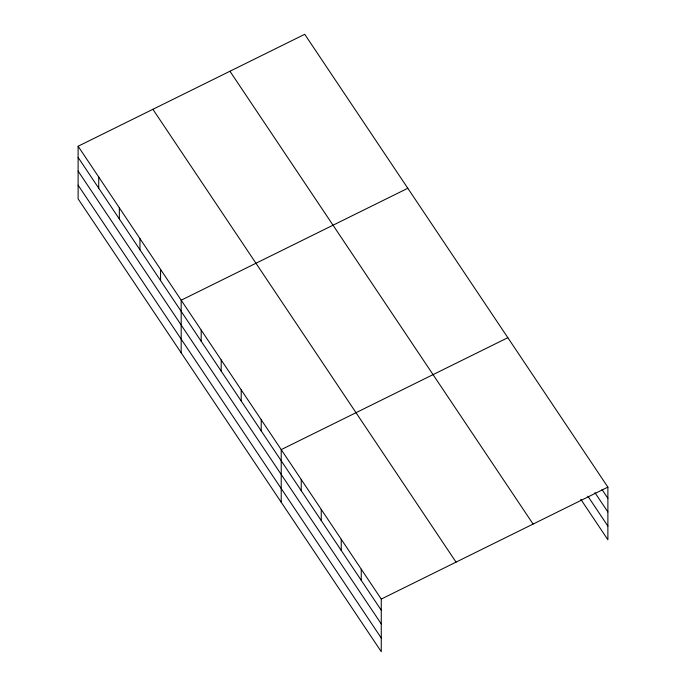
<?xml version="1.0" encoding="UTF-8"?>
<svg xmlns="http://www.w3.org/2000/svg" width="686" height="686" viewBox="0 0 686 686"><rect width="100%" height="100%" fill="white"/><g stroke="black" fill="none" stroke-linecap="round" stroke-linejoin="round"><path stroke-width="1.03" d="M78.118 146.238L78.118 198.871L381.262 651.7L381.262 599.067L78.118 146.238L304.738 34.3L607.882 487.129L607.882 539.762L580.819 499.331M407.81 188.264L181.181 300.202L181.181 352.836M507.846 337.692L281.217 449.63L281.217 502.263M381.262 599.067L607.882 487.129M601.999 489.512L607.882 498.302M594.942 492.642L607.882 511.979M587.876 496.192L607.882 526.076M229.956 71.241L533.099 524.07M152.901 109.297L456.044 562.126M78.118 157.411L381.262 610.24M78.118 171.088L381.262 623.917M78.118 185.186L381.262 638.014M361.248 569.183L361.248 580.347M341.242 539.29L341.242 550.464M321.237 509.406L321.237 520.58M301.231 479.523L301.231 490.687M261.212 419.746L261.212 430.919M241.206 389.862L241.206 401.027M221.201 359.97L221.201 371.143M201.187 330.086L201.187 341.259M160.567 269.409L160.567 280.574M139.953 238.617L139.953 249.781M119.338 207.824L119.338 218.988M98.733 177.031L98.733 188.204"/></g></svg>
